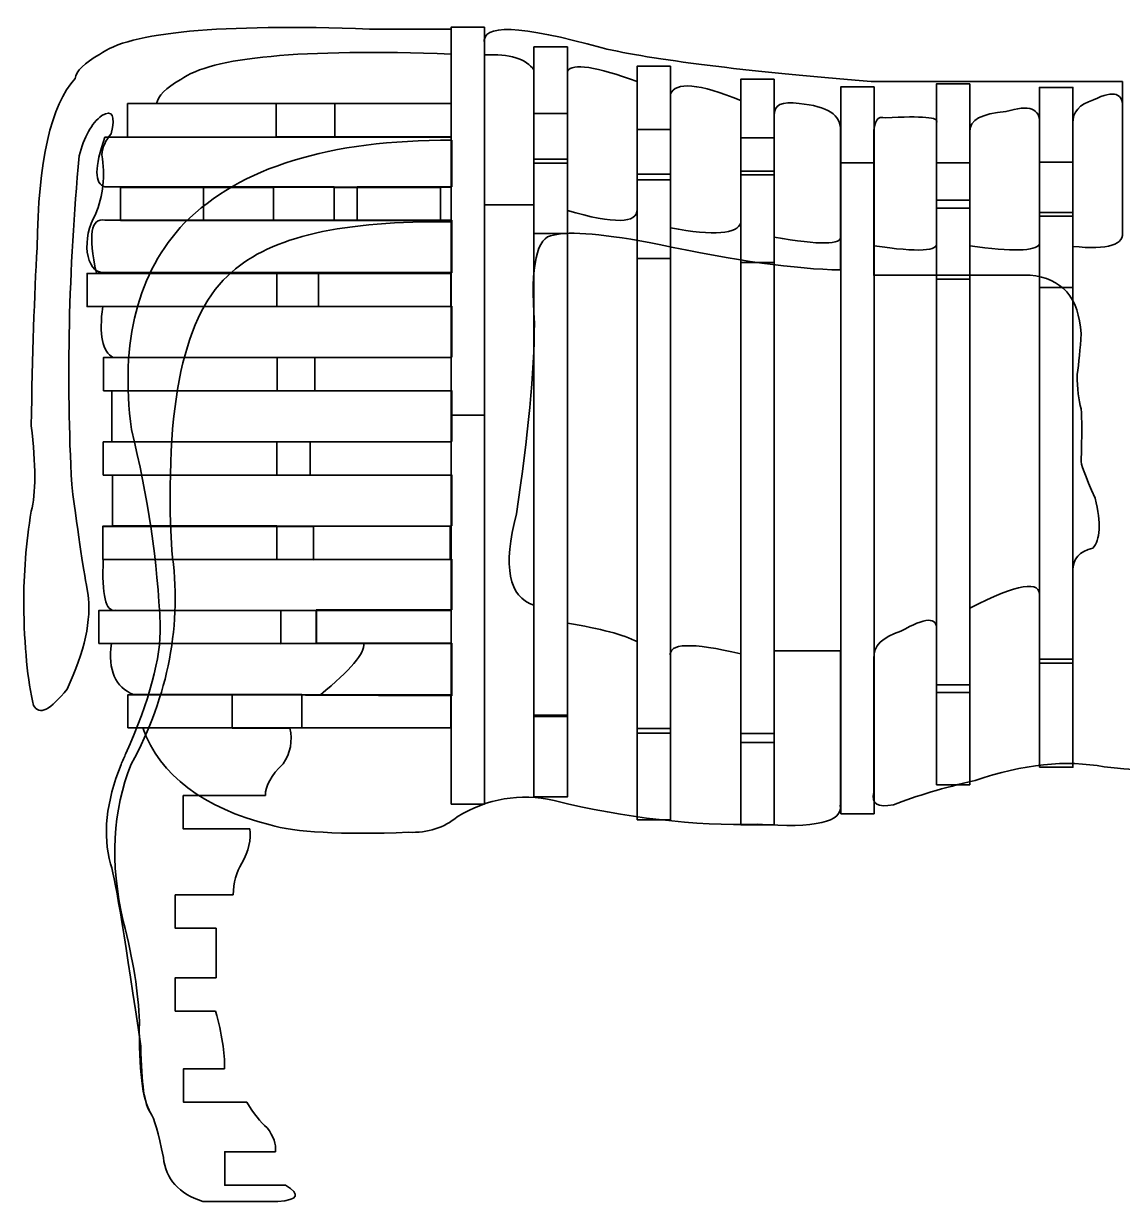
# Model space of a CAD drawing. Header units: inches. Extents: x -30.6 to 6.4, y -21.9 to 8.7.
# Drawn here: x -11.241 to -7.847, y 4.801 to 8.44 of the extents above; entities that cross this region are included whole.
import ezdxf

# ---------------------------------------------------------------- set-up
doc = ezdxf.new("R2010")
doc.units = ezdxf.units.IN
doc.header["$MEASUREMENT"] = 0
doc.layers.add('Layer 1', color=1, linetype='Continuous')

msp = doc.modelspace()

# ---------------------------------------------------------------- linework, layer by layer
at = {"layer": 'Layer 1', "color": 1, "lineweight": 35}
for points in [[(-9.9209, 6.0288), (-9.8177, 6.0288), (-9.8177, 8.4289), (-9.9209, 8.4289), (-9.9209, 6.0288)], [(-9.6648, 6.0511), (-9.5616, 6.0511), (-9.5616, 8.3683), (-9.6648, 8.3683), (-9.6648, 6.0511)], [(-9.3464, 5.9803), (-9.2432, 5.9803), (-9.2432, 8.3084), (-9.3464, 8.3084), (-9.3464, 5.9803)], [(-9.0262, 5.9644), (-8.9231, 5.9644), (-8.9231, 8.2684), (-9.0262, 8.2684), (-9.0262, 5.9644)], [(-8.7173, 5.9991), (-8.6141, 5.9991), (-8.6141, 8.2447), (-8.7173, 8.2447), (-8.7173, 5.9991)], [(-8.422, 6.0885), (-8.3189, 6.0885), (-8.3189, 8.2541), (-8.422, 8.2541), (-8.422, 6.0885)], [(-8.1037, 6.1424), (-8.0005, 6.1424), (-8.0005, 8.2433), (-8.1037, 8.2433), (-8.1037, 6.1424)], [(-10.9948, 7.0451), (-9.9207, 7.0451), (-9.9207, 7.1476), (-10.9948, 7.1476), (-10.9948, 7.0451)]]:
    msp.add_lwpolyline(points, close=True, dxfattribs=at)
at = {"layer": 'Layer 1', "lineweight": 35}
for points in [[(-9.6648, 8.1629), (-9.5616, 8.1629), (-9.5616, 8.3683), (-9.6648, 8.3683), (-9.6648, 8.1629)], [(-9.3464, 8.1127), (-9.2432, 8.1127), (-9.2432, 8.3084), (-9.3464, 8.3084), (-9.3464, 8.1127)], [(-9.0262, 8.0876), (-8.9231, 8.0876), (-8.9231, 8.2684), (-9.0262, 8.2684), (-9.0262, 8.0876)], [(-8.7173, 8.0102), (-8.6141, 8.0102), (-8.6141, 8.2447), (-8.7173, 8.2447), (-8.7173, 8.0102)], [(-8.422, 8.01), (-8.3189, 8.01), (-8.3189, 8.2541), (-8.422, 8.2541), (-8.422, 8.01)], [(-8.1037, 8.0117), (-8.0005, 8.0117), (-8.0005, 8.2433), (-8.1037, 8.2433), (-8.1037, 8.0117)], [(-9.6648, 7.7922), (-9.5616, 7.7922), (-9.5616, 8.0211), (-9.6648, 8.0211), (-9.6648, 7.7922)], [(-9.3464, 7.7145), (-9.2432, 7.7145), (-9.2432, 7.9756), (-9.3464, 7.9756), (-9.3464, 7.7145)], [(-9.0262, 7.7025), (-8.9231, 7.7025), (-8.9231, 7.9847), (-9.0262, 7.9847), (-9.0262, 7.7025)], [(-8.422, 7.6503), (-8.3189, 7.6503), (-8.3189, 7.8944), (-8.422, 7.8944), (-8.422, 7.6503)], [(-8.1037, 7.6253), (-8.0005, 7.6253), (-8.0005, 7.857), (-8.1037, 7.857), (-8.1037, 7.6253)], [(-9.9209, 6.0288), (-9.8177, 6.0288), (-9.8177, 7.2308), (-9.9209, 7.2308), (-9.9209, 6.0288)], [(-8.1037, 6.1425), (-8.0005, 6.1425), (-8.0005, 6.4761), (-8.1037, 6.4761), (-8.1037, 6.1425)], [(-8.422, 6.0885), (-8.3189, 6.0885), (-8.3189, 6.3975), (-8.422, 6.3975), (-8.422, 6.0885)], [(-9.6648, 6.0511), (-9.5616, 6.0511), (-9.5616, 6.3038), (-9.6648, 6.3038), (-9.6648, 6.0511)], [(-9.3464, 5.9803), (-9.2432, 5.9803), (-9.2432, 6.2619), (-9.3464, 6.2619), (-9.3464, 5.9803)], [(-9.0262, 5.9644), (-8.9231, 5.9644), (-8.9231, 6.2466), (-9.0262, 6.2466), (-9.0262, 5.9644)]]:
    msp.add_lwpolyline(points, close=True, dxfattribs=at)
at = {"layer": 'Layer 1', "color": 6, "lineweight": 35}
msp.add_lwpolyline([(-10.9412, 7.8319), (-10.4689, 7.8319), (-10.4689, 7.9343), (-10.9412, 7.9343), (-10.9412, 7.8319)], close=True, dxfattribs=at)
at = {"layer": 'Layer 1', "color": 30, "lineweight": 35}
for points in [[(-10.6857, 7.8326), (-10.2103, 7.8326), (-10.2103, 7.935), (-10.6857, 7.935), (-10.6857, 7.8326)], [(-10.9943, 7.3058), (-10.3417, 7.3058), (-10.3417, 7.4082), (-10.9943, 7.4082), (-10.9943, 7.3058)], [(-10.9948, 7.0451), (-10.3559, 7.0451), (-10.3559, 7.1476), (-10.9948, 7.1476), (-10.9948, 7.0451)], [(-10.9967, 6.7843), (-10.3456, 6.7843), (-10.3456, 6.8867), (-10.9967, 6.8867), (-10.9967, 6.7843)], [(-11.0084, 6.5246), (-10.3364, 6.5246), (-10.3364, 6.6271), (-11.0084, 6.6271), (-11.0084, 6.5246)], [(-10.9188, 6.2643), (-10.5967, 6.2643), (-10.5967, 6.3667), (-10.9188, 6.3667), (-10.9188, 6.2643)]]:
    msp.add_lwpolyline(points, close=True, dxfattribs=at)
at = {"layer": 'Layer 1', "color": 2, "lineweight": 35}
for points in [[(-10.282, 7.8319), (-9.9532, 7.8319), (-9.9532, 7.9343), (-10.282, 7.9343), (-10.282, 7.8319)], [(-10.4586, 7.5661), (-9.9216, 7.5661), (-9.9216, 7.6686), (-10.4586, 7.6686), (-10.4586, 7.5661)], [(-10.458, 7.3058), (-9.9202, 7.3058), (-9.9202, 7.4082), (-10.458, 7.4082), (-10.458, 7.3058)], [(-10.4587, 7.0451), (-9.9207, 7.0451), (-9.9207, 7.1476), (-10.4587, 7.1476), (-10.4587, 7.0451)], [(-10.3817, 6.2643), (-9.9219, 6.2643), (-9.9219, 6.3667), (-10.3817, 6.3667), (-10.3817, 6.2643)]]:
    msp.add_lwpolyline(points, close=True, dxfattribs=at)
at = {"layer": 'Layer 1', "color": 4, "lineweight": 35}
for points in [[(-10.9943, 7.3058), (-9.9202, 7.3058), (-9.9202, 7.4082), (-10.9943, 7.4082), (-10.9943, 7.3058)], [(-11.0084, 6.5246), (-9.9209, 6.5246), (-9.9209, 6.6271), (-11.0084, 6.6271), (-11.0084, 6.5246)], [(-10.9188, 6.2643), (-9.9219, 6.2643), (-9.9219, 6.3667), (-10.9188, 6.3667), (-10.9188, 6.2643)]]:
    msp.add_lwpolyline(points, close=True, dxfattribs=at)
at = {"layer": 'Layer 1', "lineweight": 35}
for points, knots in [([(-10.1727, 8.4236), (-10.6358, 8.4403), (-10.9139, 8.4141), (-11.0068, 8.3451), (-11.0068, 8.3451), (-11.0534, 8.3185), (-11.0784, 8.2936), (-11.082, 8.2704)], [0, 0, 0, 0, 0.5, 0.5, 0.5, 0.5, 1, 1, 1, 1]), ([(-7.8476, 8.2618), (-8.1759, 8.2618), (-8.4343, 8.2618), (-8.623, 8.2618), (-8.623, 8.2618), (-9.0214, 8.2939), (-9.2985, 8.3284), (-9.4542, 8.3652), (-9.4542, 8.3652), (-9.7079, 8.4359), (-9.8291, 8.4405), (-9.8177, 8.3788)], [0, 0, 0, 0, 0.333333, 0.333333, 0.333333, 0.333333, 0.666667, 0.666667, 0.666667, 0.666667, 1, 1, 1, 1]), ([(-9.9209, 8.3463), (-10.384, 8.3629), (-10.6621, 8.3368), (-10.755, 8.2678), (-10.755, 8.2678), (-10.8016, 8.2412), (-10.8267, 8.2163), (-10.8302, 8.1931)], [0, 0, 0, 0, 0.5, 0.5, 0.5, 0.5, 1, 1, 1, 1]), ([(-9.8177, 8.3435), (-9.8177, 8.3435), (-9.8177, 7.2308), (-9.8177, 7.2308), (-9.8177, 7.2308), (-9.8177, 7.2308), (-9.9209, 7.2308), (-9.9209, 7.2308), (-9.9209, 7.2308), (-9.9209, 7.2308), (-9.9209, 8.3463), (-9.9209, 8.3463)], [0, 0, 0, 0, 0.333333, 0.333333, 0.333333, 0.333333, 0.666667, 0.666667, 0.666667, 0.666667, 1, 1, 1, 1]), ([(-10.9924, 7.6708), (-11.0525, 7.6696), (-11.0614, 7.7803), (-11.0191, 7.8506), (-11.0191, 7.8506), (-10.9947, 7.9085), (-10.9882, 7.9699), (-10.9995, 8.035), (-10.9995, 8.035), (-10.9971, 8.0588), (-10.9876, 8.0803), (-10.9709, 8.0994), (-10.9709, 8.0994), (-10.9566, 8.1566), (-10.9662, 8.1757), (-10.9995, 8.1566), (-10.9995, 8.1566), (-11.0311, 8.1316), (-11.0543, 8.0898), (-11.0692, 8.0314), (-11.0692, 8.0314), (-11.1019, 7.6771), (-11.1097, 7.3385), (-11.0924, 7.0158), (-11.0924, 7.0158), (-11.071, 6.8517), (-11.0543, 6.7399), (-11.0425, 6.6804), (-11.0425, 6.6804), (-11.0306, 6.5983), (-11.052, 6.4996), (-11.1067, 6.3843), (-11.1067, 6.3843), (-11.1578, 6.3188), (-11.1924, 6.3018), (-11.2102, 6.3331), (-11.2102, 6.3331), (-11.2287, 6.4101), (-11.2388, 6.5145), (-11.2406, 6.6463), (-11.2406, 6.6463), (-11.241, 6.7387), (-11.2333, 6.8345), (-11.2173, 6.9337), (-11.2173, 6.9337), (-11.203, 6.9884), (-11.203, 7.0765), (-11.2173, 7.1978), (-11.2173, 7.1978), (-11.2137, 7.419), (-11.2077, 7.6021), (-11.1994, 7.7472), (-11.1994, 7.7472), (-11.1958, 8.0153), (-11.1566, 8.1896), (-11.082, 8.2704)], [0, 0, 0, 0, 0.071429, 0.071429, 0.071429, 0.071429, 0.142857, 0.142857, 0.142857, 0.142857, 0.214286, 0.214286, 0.214286, 0.214286, 0.285714, 0.285714, 0.285714, 0.285714, 0.357143, 0.357143, 0.357143, 0.357143, 0.428571, 0.428571, 0.428571, 0.428571, 0.5, 0.5, 0.5, 0.5, 0.571429, 0.571429, 0.571429, 0.571429, 0.642857, 0.642857, 0.642857, 0.642857, 0.714286, 0.714286, 0.714286, 0.714286, 0.785714, 0.785714, 0.785714, 0.785714, 0.857143, 0.857143, 0.857143, 0.857143, 0.928571, 0.928571, 0.928571, 0.928571, 1, 1, 1, 1]), ([(-9.5616, 8.2935), (-9.5616, 8.2935), (-9.5616, 8.0089), (-9.5616, 8.0089), (-9.5616, 8.0089), (-9.5616, 8.0089), (-9.6648, 8.0089), (-9.6648, 8.0089), (-9.6648, 8.0089), (-9.6648, 8.0089), (-9.6648, 8.297), (-9.6648, 8.297)], [0, 0, 0, 0, 0.333333, 0.333333, 0.333333, 0.333333, 0.666667, 0.666667, 0.666667, 0.666667, 1, 1, 1, 1]), ([(-8.0005, 7.7519), (-7.8907, 7.7404), (-7.8397, 7.7567), (-7.8476, 7.8006), (-7.8476, 7.8006), (-7.8476, 7.9868), (-7.8476, 8.1405), (-7.8476, 8.2618)], [0, 0, 0, 0, 0.5, 0.5, 0.5, 0.5, 1, 1, 1, 1]), ([(-9.2432, 8.222), (-9.2432, 8.222), (-9.2431, 7.9571), (-9.2431, 7.9571), (-9.2431, 7.9571), (-9.2431, 7.9571), (-9.3463, 7.9571), (-9.3463, 7.9571), (-9.3463, 7.9571), (-9.3463, 7.9571), (-9.3463, 8.2613), (-9.3463, 8.2613)], [0, 0, 0, 0, 0.333333, 0.333333, 0.333333, 0.333333, 0.666667, 0.666667, 0.666667, 0.666667, 1, 1, 1, 1]), ([(-8, 8.1332), (-8.0018, 8.1667), (-7.9806, 8.1906), (-7.9362, 8.2048), (-7.9362, 8.2048), (-7.8729, 8.2364), (-7.8432, 8.2263), (-7.847, 8.1745)], [0, 0, 0, 0, 0.5, 0.5, 0.5, 0.5, 1, 1, 1, 1]), ([(-10.8302, 8.1931), (-10.8302, 8.1931), (-10.2796, 8.1931), (-10.2796, 8.1931), (-10.2796, 8.1931), (-10.2796, 8.1931), (-10.2796, 8.0899), (-10.2796, 8.0899), (-10.2796, 8.0899), (-10.2796, 8.0899), (-10.9896, 8.0899), (-10.9896, 8.0899)], [0, 0, 0, 0, 0.333333, 0.333333, 0.333333, 0.333333, 0.666667, 0.666667, 0.666667, 0.666667, 1, 1, 1, 1]), ([(-9.9209, 8.1938), (-9.9209, 8.1938), (-10.4609, 8.1938), (-10.4609, 8.1938), (-10.4609, 8.1938), (-10.4609, 8.1938), (-10.4609, 8.0906), (-10.4609, 8.0906), (-10.4609, 8.0906), (-10.4609, 8.0906), (-9.9209, 8.0906), (-9.9209, 8.0906)], [0, 0, 0, 0, 0.333333, 0.333333, 0.333333, 0.333333, 0.666667, 0.666667, 0.666667, 0.666667, 1, 1, 1, 1]), ([(-8.9229, 8.1559), (-8.9229, 8.1559), (-8.9229, 7.9731), (-8.9229, 7.9731), (-8.9229, 7.9731), (-8.9229, 7.9731), (-9.026, 7.9731), (-9.026, 7.9731), (-9.026, 7.9731), (-9.026, 7.9731), (-9.026, 8.2024), (-9.026, 8.2024)], [0, 0, 0, 0, 0.333333, 0.333333, 0.333333, 0.333333, 0.666667, 0.666667, 0.666667, 0.666667, 1, 1, 1, 1]), ([(-8.7184, 8.111), (-8.7161, 8.1578), (-8.7577, 8.1852), (-8.8459, 8.1934), (-8.8459, 8.1934), (-8.899, 8.2012), (-8.9247, 8.1887), (-8.9229, 8.1559)], [0, 0, 0, 0, 0.5, 0.5, 0.5, 0.5, 1, 1, 1, 1]), ([(-8.1031, 8.1296), (-8.1, 8.1779), (-8.1347, 8.1908), (-8.2073, 8.1684), (-8.2073, 8.1684), (-8.2824, 8.1624), (-8.3194, 8.1422), (-8.3185, 8.1076)], [0, 0, 0, 0, 0.5, 0.5, 0.5, 0.5, 1, 1, 1, 1]), ([(-9.5616, 7.8626), (-9.5616, 7.8626), (-9.5616, 8.1629), (-9.5616, 8.1629), (-9.5616, 8.1629), (-9.5616, 8.1629), (-9.6648, 8.1629), (-9.6648, 8.1629), (-9.6648, 8.1629), (-9.6648, 8.1629), (-9.6648, 7.8805), (-9.6648, 7.8805)], [0, 0, 0, 0, 0.333333, 0.333333, 0.333333, 0.333333, 0.666667, 0.666667, 0.666667, 0.666667, 1, 1, 1, 1]), ([(-8.5795, 8.1487), (-8.6033, 8.157), (-8.6153, 8.1392), (-8.6153, 8.0951), (-8.6153, 8.0951), (-8.6153, 7.9511), (-8.6153, 7.807), (-8.6153, 7.6629), (-8.6153, 7.6629), (-8.4542, 7.6629), (-8.2932, 7.6629), (-8.1322, 7.6629), (-8.1322, 7.6629), (-8.0344, 7.654), (-7.9819, 7.5938), (-7.9747, 7.4825), (-7.9747, 7.4825), (-7.9777, 7.4343), (-7.9819, 7.392), (-7.9872, 7.3557), (-7.9872, 7.3557), (-7.9866, 7.3122), (-7.9825, 7.2771), (-7.9747, 7.2503), (-7.9747, 7.2503), (-7.9723, 7.22), (-7.9723, 7.167), (-7.9747, 7.0914), (-7.9747, 7.0914), (-7.9771, 7.083), (-7.9628, 7.0437), (-7.9318, 6.9735), (-7.9318, 6.9735), (-7.9127, 6.8961), (-7.9151, 6.8449), (-7.9389, 6.8199), (-7.9389, 6.8199), (-7.9806, 6.809), (-8.001, 6.7864), (-8, 6.7519)], [0, 0, 0, 0, 0.1, 0.1, 0.1, 0.1, 0.2, 0.2, 0.2, 0.2, 0.3, 0.3, 0.3, 0.3, 0.4, 0.4, 0.4, 0.4, 0.5, 0.5, 0.5, 0.5, 0.6, 0.6, 0.6, 0.6, 0.7, 0.7, 0.7, 0.7, 0.8, 0.8, 0.8, 0.8, 0.9, 0.9, 0.9, 0.9, 1, 1, 1, 1]), ([(-8.4216, 8.135), (-8.4216, 8.135), (-8.4216, 7.87), (-8.4216, 7.87), (-8.4216, 7.87), (-8.4216, 7.87), (-8.3185, 7.87), (-8.3185, 7.87), (-8.3185, 7.87), (-8.3185, 7.87), (-8.3185, 8.1102), (-8.3185, 8.1102)], [0, 0, 0, 0, 0.333333, 0.333333, 0.333333, 0.333333, 0.666667, 0.666667, 0.666667, 0.666667, 1, 1, 1, 1]), ([(-8.1031, 8.1296), (-8.1031, 8.1296), (-8.1031, 7.845), (-8.1031, 7.845), (-8.1031, 7.845), (-8.1031, 7.845), (-8, 7.845), (-8, 7.845), (-8, 7.845), (-8, 7.845), (-8, 8.1332), (-8, 8.1332)], [0, 0, 0, 0, 0.333333, 0.333333, 0.333333, 0.333333, 0.666667, 0.666667, 0.666667, 0.666667, 1, 1, 1, 1]), ([(-10.9079, 7.186), (-10.9436, 7.4583), (-10.8889, 7.6712), (-10.7438, 7.8246), (-10.7438, 7.8246), (-10.572, 7.9964), (-10.2967, 8.0815), (-9.9182, 8.08)], [0, 0, 0, 0, 0.5, 0.5, 0.5, 0.5, 1, 1, 1, 1]), ([(-9.9182, 8.08), (-9.9182, 8.0556), (-9.9182, 8.0294), (-9.9182, 8.0013), (-9.9182, 8.0013), (-9.9182, 7.9766), (-9.9181, 7.9634), (-9.9181, 7.9357)], [0, 0, 0, 0, 0.5, 0.5, 0.5, 0.5, 1, 1, 1, 1]), ([(-9.2432, 7.809), (-9.2432, 7.809), (-9.2432, 8.1127), (-9.2432, 8.1127), (-9.2432, 8.1127), (-9.2432, 8.1127), (-9.3464, 8.1127), (-9.3464, 8.1127), (-9.3464, 8.1127), (-9.3464, 8.1127), (-9.3464, 7.8662), (-9.3464, 7.8662)], [0, 0, 0, 0, 0.333333, 0.333333, 0.333333, 0.333333, 0.666667, 0.666667, 0.666667, 0.666667, 1, 1, 1, 1]), ([(-8.9231, 7.7805), (-8.9231, 7.7805), (-8.9231, 8.0876), (-8.9231, 8.0876), (-8.9231, 8.0876), (-8.9231, 8.0876), (-9.0262, 8.0876), (-9.0262, 8.0876), (-9.0262, 8.0876), (-9.0262, 8.0876), (-9.0262, 7.8251), (-9.0262, 7.8251)], [0, 0, 0, 0, 0.333333, 0.333333, 0.333333, 0.333333, 0.666667, 0.666667, 0.666667, 0.666667, 1, 1, 1, 1]), ([(-8.6141, 7.7537), (-8.6141, 7.7537), (-8.6141, 8.0102), (-8.6141, 8.0102), (-8.6141, 8.0102), (-8.6141, 8.0102), (-8.7173, 8.0102), (-8.7173, 8.0102), (-8.7173, 8.0102), (-8.7173, 8.0102), (-8.7173, 7.784), (-8.7173, 7.784)], [0, 0, 0, 0, 0.333333, 0.333333, 0.333333, 0.333333, 0.666667, 0.666667, 0.666667, 0.666667, 1, 1, 1, 1]), ([(-8.3189, 7.7537), (-8.3189, 7.7537), (-8.3189, 8.01), (-8.3189, 8.01), (-8.3189, 8.01), (-8.3189, 8.01), (-8.422, 8.01), (-8.422, 8.01), (-8.422, 8.01), (-8.422, 8.01), (-8.422, 7.7644), (-8.422, 7.7644)], [0, 0, 0, 0, 0.333333, 0.333333, 0.333333, 0.333333, 0.666667, 0.666667, 0.666667, 0.666667, 1, 1, 1, 1]), ([(-8.0005, 7.7519), (-8.0005, 7.7519), (-8.0005, 8.0117), (-8.0005, 8.0117), (-8.0005, 8.0117), (-8.0005, 8.0117), (-8.1037, 8.0117), (-8.1037, 8.0117), (-8.1037, 8.0117), (-8.1037, 8.0117), (-8.1037, 7.759), (-8.1037, 7.759)], [0, 0, 0, 0, 0.333333, 0.333333, 0.333333, 0.333333, 0.666667, 0.666667, 0.666667, 0.666667, 1, 1, 1, 1]), ([(-10.9896, 7.9357), (-10.9896, 7.9357), (-10.282, 7.9357), (-10.282, 7.9357), (-10.282, 7.9357), (-10.282, 7.9357), (-10.282, 7.8326), (-10.282, 7.8326), (-10.282, 7.8326), (-10.282, 7.8326), (-10.9896, 7.8326), (-10.9896, 7.8326)], [0, 0, 0, 0, 0.333333, 0.333333, 0.333333, 0.333333, 0.666667, 0.666667, 0.666667, 0.666667, 1, 1, 1, 1]), ([(-9.9209, 7.9364), (-9.9209, 7.9364), (-10.4689, 7.935), (-10.4689, 7.935), (-10.4689, 7.935), (-10.4689, 7.935), (-10.4689, 7.8319), (-10.4689, 7.8319), (-10.4689, 7.8319), (-10.4689, 7.8319), (-9.9209, 7.8333), (-9.9209, 7.8333)], [0, 0, 0, 0, 0.333333, 0.333333, 0.333333, 0.333333, 0.666667, 0.666667, 0.666667, 0.666667, 1, 1, 1, 1]), ([(-9.9181, 7.9357), (-9.9181, 7.9357), (-10.2103, 7.9357), (-10.2103, 7.9357), (-10.2103, 7.9357), (-10.2103, 7.9357), (-10.2103, 7.8326), (-10.2103, 7.8326), (-10.2103, 7.8326), (-10.2103, 7.8326), (-9.9181, 7.8326), (-9.9181, 7.8326)], [0, 0, 0, 0, 0.333333, 0.333333, 0.333333, 0.333333, 0.666667, 0.666667, 0.666667, 0.666667, 1, 1, 1, 1]), ([(-10.8486, 5.0747), (-10.8738, 5.1139), (-10.8854, 5.2079), (-10.8833, 5.3565), (-10.8833, 5.3565), (-10.8857, 5.4434), (-10.9024, 5.5468), (-10.9333, 5.667), (-10.9333, 5.667), (-10.9749, 5.8477), (-10.9666, 6.0095), (-10.9083, 6.1522), (-10.9083, 6.1522), (-10.793, 6.3651), (-10.7513, 6.5851), (-10.7834, 6.8123), (-10.7834, 6.8123), (-10.8072, 7.263), (-10.7454, 7.5496), (-10.5979, 7.6721), (-10.5979, 7.6721), (-10.4795, 7.7814), (-10.2529, 7.8331), (-9.9182, 7.8272)], [0, 0, 0, 0, 0.166667, 0.166667, 0.166667, 0.166667, 0.333333, 0.333333, 0.333333, 0.333333, 0.5, 0.5, 0.5, 0.5, 0.666667, 0.666667, 0.666667, 0.666667, 0.833333, 0.833333, 0.833333, 0.833333, 1, 1, 1, 1]), ([(-9.6648, 6.6432), (-9.7429, 6.6682), (-9.7611, 6.7622), (-9.7191, 6.9254), (-9.7191, 6.9254), (-9.6824, 7.1677), (-9.6638, 7.3642), (-9.6634, 7.515), (-9.6634, 7.515), (-9.6761, 7.6934), (-9.6565, 7.7838), (-9.6046, 7.7862), (-9.6046, 7.7862), (-9.554, 7.8004), (-9.4451, 7.7909), (-9.2781, 7.7576), (-9.2781, 7.7576), (-9.0415, 7.7077), (-8.856, 7.6815), (-8.7187, 7.6791)], [0, 0, 0, 0, 0.2, 0.2, 0.2, 0.2, 0.4, 0.4, 0.4, 0.4, 0.6, 0.6, 0.6, 0.6, 0.8, 0.8, 0.8, 0.8, 1, 1, 1, 1]), ([(-11.0015, 7.6708), (-10.883, 7.6708), (-11.045, 7.6708), (-10.9265, 7.6708), (-10.9265, 7.6708), (-10.6753, 7.6708), (-10.424, 7.6708), (-10.1727, 7.6708)], [0, 0, 0, 0, 0.5, 0.5, 0.5, 0.5, 1, 1, 1, 1]), ([(-11.0163, 7.6693), (-11.0163, 7.6693), (-10.4586, 7.6693), (-10.4586, 7.6693), (-10.4586, 7.6693), (-10.4586, 7.6693), (-10.4586, 7.5661), (-10.4586, 7.5661), (-10.4586, 7.5661), (-10.4586, 7.5661), (-10.9966, 7.5661), (-10.9966, 7.5661)], [0, 0, 0, 0, 0.333333, 0.333333, 0.333333, 0.333333, 0.666667, 0.666667, 0.666667, 0.666667, 1, 1, 1, 1]), ([(-9.9182, 7.6701), (-9.9182, 7.6701), (-10.3306, 7.6693), (-10.3306, 7.6693), (-10.3306, 7.6693), (-10.3306, 7.6693), (-10.3306, 7.5661), (-10.3306, 7.5661), (-10.3306, 7.5661), (-10.3306, 7.5661), (-9.9182, 7.5669), (-9.9182, 7.5669)], [0, 0, 0, 0, 0.333333, 0.333333, 0.333333, 0.333333, 0.666667, 0.666667, 0.666667, 0.666667, 1, 1, 1, 1]), ([(-9.9182, 7.6701), (-9.9182, 7.6701), (-10.3306, 7.6693), (-10.3306, 7.6693), (-10.3306, 7.6693), (-10.3306, 7.6693), (-10.3306, 7.5661), (-10.3306, 7.5661), (-10.3306, 7.5661), (-10.3306, 7.5661), (-9.9182, 7.5669), (-9.9182, 7.5669)], [0, 0, 0, 0, 0.333333, 0.333333, 0.333333, 0.333333, 0.666667, 0.666667, 0.666667, 0.666667, 1, 1, 1, 1]), ([(-10.9644, 7.4089), (-10.9644, 7.4089), (-10.458, 7.4089), (-10.458, 7.4089), (-10.458, 7.4089), (-10.458, 7.4089), (-10.458, 7.3058), (-10.458, 7.3058), (-10.458, 7.3058), (-10.458, 7.3058), (-10.968, 7.3058), (-10.968, 7.3058)], [0, 0, 0, 0, 0.333333, 0.333333, 0.333333, 0.333333, 0.666667, 0.666667, 0.666667, 0.666667, 1, 1, 1, 1]), ([(-9.9182, 7.4097), (-9.9182, 7.4097), (-10.3417, 7.4089), (-10.3417, 7.4089), (-10.3417, 7.4089), (-10.3417, 7.4089), (-10.3417, 7.3058), (-10.3417, 7.3058), (-10.3417, 7.3058), (-10.3417, 7.3058), (-9.9182, 7.3066), (-9.9182, 7.3066)], [0, 0, 0, 0, 0.333333, 0.333333, 0.333333, 0.333333, 0.666667, 0.666667, 0.666667, 0.666667, 1, 1, 1, 1]), ([(-9.9182, 7.4097), (-9.9182, 7.4097), (-10.3417, 7.4089), (-10.3417, 7.4089), (-10.3417, 7.4089), (-10.3417, 7.4089), (-10.3417, 7.3058), (-10.3417, 7.3058), (-10.3417, 7.3058), (-10.3417, 7.3058), (-9.9182, 7.3066), (-9.9182, 7.3066)], [0, 0, 0, 0, 0.333333, 0.333333, 0.333333, 0.333333, 0.666667, 0.666667, 0.666667, 0.666667, 1, 1, 1, 1]), ([(-10.8486, 5.0747), (-10.8672, 5.0968), (-10.8773, 5.1654), (-10.8791, 5.2805), (-10.8791, 5.2805), (-10.9246, 5.597), (-10.9556, 5.785), (-10.9722, 5.8444), (-10.9722, 5.8444), (-10.9971, 5.9324), (-10.9864, 6.0347), (-10.9401, 6.1512), (-10.9401, 6.1512), (-10.9349, 6.1625), (-10.9298, 6.1737), (-10.925, 6.1847), (-10.925, 6.1847), (-10.8519, 6.3497), (-10.8165, 6.4813), (-10.8188, 6.5794), (-10.8188, 6.5794), (-10.8271, 6.7768), (-10.8568, 6.979), (-10.9079, 7.186)], [0, 0, 0, 0, 0.166667, 0.166667, 0.166667, 0.166667, 0.333333, 0.333333, 0.333333, 0.333333, 0.5, 0.5, 0.5, 0.5, 0.666667, 0.666667, 0.666667, 0.666667, 0.833333, 0.833333, 0.833333, 0.833333, 1, 1, 1, 1]), ([(-10.968, 7.1483), (-10.968, 7.1483), (-10.4587, 7.1483), (-10.4587, 7.1483), (-10.4587, 7.1483), (-10.4587, 7.1483), (-10.4587, 7.0451), (-10.4587, 7.0451), (-10.4587, 7.0451), (-10.4587, 7.0451), (-10.9662, 7.0451), (-10.9662, 7.0451)], [0, 0, 0, 0, 0.333333, 0.333333, 0.333333, 0.333333, 0.666667, 0.666667, 0.666667, 0.666667, 1, 1, 1, 1]), ([(-9.9182, 7.1494), (-9.9182, 7.1494), (-10.3559, 7.1483), (-10.3559, 7.1483), (-10.3559, 7.1483), (-10.3559, 7.1483), (-10.3559, 7.0451), (-10.3559, 7.0451), (-10.3559, 7.0451), (-10.3559, 7.0451), (-9.9182, 7.0462), (-9.9182, 7.0462)], [0, 0, 0, 0, 0.333333, 0.333333, 0.333333, 0.333333, 0.666667, 0.666667, 0.666667, 0.666667, 1, 1, 1, 1]), ([(-9.9182, 7.1494), (-9.9182, 7.1494), (-10.3559, 7.1483), (-10.3559, 7.1483), (-10.3559, 7.1483), (-10.3559, 7.1483), (-10.3559, 7.0451), (-10.3559, 7.0451), (-10.3559, 7.0451), (-10.3559, 7.0451), (-9.9182, 7.0462), (-9.9182, 7.0462)], [0, 0, 0, 0, 0.333333, 0.333333, 0.333333, 0.333333, 0.666667, 0.666667, 0.666667, 0.666667, 1, 1, 1, 1]), ([(-10.9662, 6.888), (-10.9662, 6.888), (-10.4587, 6.888), (-10.4587, 6.888), (-10.4587, 6.888), (-10.4587, 6.888), (-10.4587, 6.7849), (-10.4587, 6.7849), (-10.4587, 6.7849), (-10.4587, 6.7849), (-10.9948, 6.7849), (-10.9948, 6.7849)], [0, 0, 0, 0, 0.333333, 0.333333, 0.333333, 0.333333, 0.666667, 0.666667, 0.666667, 0.666667, 1, 1, 1, 1]), ([(-9.9181, 6.889), (-9.9181, 6.889), (-10.3456, 6.8867), (-10.3456, 6.8867), (-10.3456, 6.8867), (-10.3456, 6.8867), (-10.3456, 6.7836), (-10.3456, 6.7836), (-10.3456, 6.7836), (-10.3456, 6.7836), (-9.9181, 6.7858), (-9.9181, 6.7858)], [0, 0, 0, 0, 0.333333, 0.333333, 0.333333, 0.333333, 0.666667, 0.666667, 0.666667, 0.666667, 1, 1, 1, 1]), ([(-9.9181, 6.889), (-9.9181, 6.889), (-10.3456, 6.8874), (-10.3456, 6.8874), (-10.3456, 6.8874), (-10.3456, 6.8874), (-10.3456, 6.7843), (-10.3456, 6.7843), (-10.3456, 6.7843), (-10.3456, 6.7843), (-9.9181, 6.7858), (-9.9181, 6.7858)], [0, 0, 0, 0, 0.333333, 0.333333, 0.333333, 0.333333, 0.666667, 0.666667, 0.666667, 0.666667, 1, 1, 1, 1]), ([(-8.1031, 6.6681), (-8.1031, 6.6681), (-8.1031, 6.4638), (-8.1031, 6.4638), (-8.1031, 6.4638), (-8.1031, 6.4638), (-8, 6.4638), (-8, 6.4638), (-8, 6.4638), (-8, 6.4638), (-8, 6.752), (-8, 6.752)], [0, 0, 0, 0, 0.333333, 0.333333, 0.333333, 0.333333, 0.666667, 0.666667, 0.666667, 0.666667, 1, 1, 1, 1]), ([(-10.9572, 6.6277), (-10.9572, 6.6277), (-10.4464, 6.6271), (-10.4464, 6.6271), (-10.4464, 6.6271), (-10.4464, 6.6271), (-10.4464, 6.5239), (-10.4464, 6.5239), (-10.4464, 6.5239), (-10.4464, 6.5239), (-10.9698, 6.5246), (-10.9698, 6.5246)], [0, 0, 0, 0, 0.333333, 0.333333, 0.333333, 0.333333, 0.666667, 0.666667, 0.666667, 0.666667, 1, 1, 1, 1]), ([(-9.9182, 6.6287), (-9.9182, 6.6287), (-10.3372, 6.6287), (-10.3372, 6.6287), (-10.3372, 6.6287), (-10.3372, 6.6287), (-10.3372, 6.5255), (-10.3372, 6.5255), (-10.3372, 6.5255), (-10.3372, 6.5255), (-9.9182, 6.5255), (-9.9182, 6.5255)], [0, 0, 0, 0, 0.333333, 0.333333, 0.333333, 0.333333, 0.666667, 0.666667, 0.666667, 0.666667, 1, 1, 1, 1]), ([(-9.9182, 6.6287), (-9.9182, 6.6287), (-10.3372, 6.6287), (-10.3372, 6.6287), (-10.3372, 6.6287), (-10.3372, 6.6287), (-10.3372, 6.5255), (-10.3372, 6.5255), (-10.3372, 6.5255), (-10.3372, 6.5255), (-10.1909, 6.5255), (-10.1909, 6.5255)], [0, 0, 0, 0, 0.333333, 0.333333, 0.333333, 0.333333, 0.666667, 0.666667, 0.666667, 0.666667, 1, 1, 1, 1]), ([(-9.5616, 6.5878), (-9.5616, 6.5878), (-9.5616, 6.2998), (-9.5616, 6.2998), (-9.5616, 6.2998), (-9.5616, 6.2998), (-9.6648, 6.2998), (-9.6648, 6.2998), (-9.6648, 6.2998), (-9.6648, 6.2998), (-9.6648, 6.6432), (-9.6648, 6.6432)], [0, 0, 0, 0, 0.333333, 0.333333, 0.333333, 0.333333, 0.666667, 0.666667, 0.666667, 0.666667, 1, 1, 1, 1]), ([(-8.4216, 6.5681), (-8.4216, 6.5681), (-8.4216, 6.3739), (-8.4216, 6.3739), (-8.4216, 6.3739), (-8.4216, 6.3739), (-8.3185, 6.3739), (-8.3185, 6.3739), (-8.3185, 6.3739), (-8.3185, 6.3739), (-8.3185, 6.6341), (-8.3185, 6.6341)], [0, 0, 0, 0, 0.333333, 0.333333, 0.333333, 0.333333, 0.666667, 0.666667, 0.666667, 0.666667, 1, 1, 1, 1]), ([(-8.4216, 6.5681), (-8.4191, 6.6079), (-8.4556, 6.6061), (-8.5312, 6.5627), (-8.5312, 6.5627), (-8.589, 6.5454), (-8.6171, 6.5175), (-8.6153, 6.4788)], [0, 0, 0, 0, 0.5, 0.5, 0.5, 0.5, 1, 1, 1, 1]), ([(-9.2432, 6.486), (-9.2432, 6.486), (-9.2431, 6.248), (-9.2431, 6.248), (-9.2431, 6.248), (-9.2431, 6.248), (-9.3463, 6.248), (-9.3463, 6.248), (-9.3463, 6.248), (-9.3463, 6.248), (-9.3463, 6.5306), (-9.3463, 6.5306)], [0, 0, 0, 0, 0.333333, 0.333333, 0.333333, 0.333333, 0.666667, 0.666667, 0.666667, 0.666667, 1, 1, 1, 1]), ([(-8.9229, 6.5021), (-8.9229, 6.5021), (-8.9229, 6.2194), (-8.9229, 6.2194), (-8.9229, 6.2194), (-8.9229, 6.2194), (-9.026, 6.2194), (-9.026, 6.2194), (-9.026, 6.2194), (-9.026, 6.2194), (-9.026, 6.4931), (-9.026, 6.4931)], [0, 0, 0, 0, 0.333333, 0.333333, 0.333333, 0.333333, 0.666667, 0.666667, 0.666667, 0.666667, 1, 1, 1, 1]), ([(-10.9018, 6.3674), (-10.9018, 6.3674), (-10.3817, 6.3674), (-10.3817, 6.3674), (-10.3817, 6.3674), (-10.3817, 6.3674), (-10.3817, 6.2643), (-10.3817, 6.2643), (-10.3817, 6.2643), (-10.3817, 6.2643), (-10.8732, 6.2643), (-10.8732, 6.2643)], [0, 0, 0, 0, 0.333333, 0.333333, 0.333333, 0.333333, 0.666667, 0.666667, 0.666667, 0.666667, 1, 1, 1, 1]), ([(-9.9182, 6.3627), (-9.9182, 6.3627), (-10.5967, 6.3667), (-10.5967, 6.3667), (-10.5967, 6.3667), (-10.5967, 6.3667), (-10.5967, 6.2636), (-10.5967, 6.2636), (-10.5967, 6.2636), (-10.5967, 6.2636), (-10.4182, 6.2636), (-10.4182, 6.2636)], [0, 0, 0, 0, 0.333333, 0.333333, 0.333333, 0.333333, 0.666667, 0.666667, 0.666667, 0.666667, 1, 1, 1, 1]), ([(-10.3239, 6.3667), (-10.3239, 6.3667), (-10.5967, 6.3667), (-10.5967, 6.3667), (-10.5967, 6.3667), (-10.5967, 6.3667), (-10.5967, 6.2636), (-10.5967, 6.2636), (-10.5967, 6.2636), (-10.5967, 6.2636), (-10.4182, 6.2636), (-10.4182, 6.2636)], [0, 0, 0, 0, 0.333333, 0.333333, 0.333333, 0.333333, 0.666667, 0.666667, 0.666667, 0.666667, 1, 1, 1, 1]), ([(-10.8732, 6.2643), (-10.8183, 6.1169), (-10.6871, 6.0169), (-10.4795, 5.9645), (-10.4795, 5.9645), (-10.4042, 5.9415), (-10.2618, 5.9338), (-10.0522, 5.9415), (-10.0522, 5.9415), (-9.9922, 5.9395), (-9.942, 5.9555), (-9.9016, 5.9895)], [0, 0, 0, 0, 0.333333, 0.333333, 0.333333, 0.333333, 0.666667, 0.666667, 0.666667, 0.666667, 1, 1, 1, 1]), ([(-10.4942, 6.0551), (-10.4945, 6.0849), (-10.4764, 6.1175), (-10.4398, 6.1529), (-10.4398, 6.1529), (-10.4157, 6.1854), (-10.4102, 6.2249), (-10.4182, 6.2636)], [0, 0, 0, 0, 0.5, 0.5, 0.5, 0.5, 1, 1, 1, 1]), ([(-10.4942, 6.0551), (-10.4945, 6.0849), (-10.4764, 6.1175), (-10.4398, 6.1529), (-10.4398, 6.1529), (-10.4157, 6.1854), (-10.4102, 6.2249), (-10.4182, 6.2636)], [0, 0, 0, 0, 0.5, 0.5, 0.5, 0.5, 1, 1, 1, 1]), ([(-6.7947, 6.2626), (-6.8007, 6.197), (-6.8603, 6.1434), (-6.9736, 6.1017), (-6.9736, 6.1017), (-7.0562, 6.0983), (-7.1991, 6.0996), (-7.4022, 6.1055), (-7.4022, 6.1055), (-7.5751, 6.1151), (-7.7421, 6.1279), (-7.9033, 6.1437), (-7.9033, 6.1437), (-8.0206, 6.1662), (-8.1536, 6.1523), (-8.3021, 6.1019), (-8.3021, 6.1019), (-8.3994, 6.0793), (-8.4835, 6.0543), (-8.5544, 6.0269), (-8.5544, 6.0269), (-8.6033, 6.0166), (-8.6236, 6.0293), (-8.6153, 6.065)], [0, 0, 0, 0, 0.166667, 0.166667, 0.166667, 0.166667, 0.333333, 0.333333, 0.333333, 0.333333, 0.5, 0.5, 0.5, 0.5, 0.666667, 0.666667, 0.666667, 0.666667, 0.833333, 0.833333, 0.833333, 0.833333, 1, 1, 1, 1]), ([(-10.4942, 6.0551), (-10.4942, 6.0551), (-10.7477, 6.0551), (-10.7477, 6.0551), (-10.7477, 6.0551), (-10.7477, 6.0551), (-10.7477, 5.9519), (-10.7477, 5.9519), (-10.7477, 5.9519), (-10.7477, 5.9519), (-10.5421, 5.9519), (-10.5421, 5.9519)], [0, 0, 0, 0, 0.333333, 0.333333, 0.333333, 0.333333, 0.666667, 0.666667, 0.666667, 0.666667, 1, 1, 1, 1]), ([(-10.4942, 6.0551), (-10.4942, 6.0551), (-10.7477, 6.0551), (-10.7477, 6.0551), (-10.7477, 6.0551), (-10.7477, 6.0551), (-10.7477, 5.9519), (-10.7477, 5.9519), (-10.7477, 5.9519), (-10.7477, 5.9519), (-10.5421, 5.9519), (-10.5421, 5.9519)], [0, 0, 0, 0, 0.333333, 0.333333, 0.333333, 0.333333, 0.666667, 0.666667, 0.666667, 0.666667, 1, 1, 1, 1]), ([(-9.9016, 5.9895), (-9.808, 6.0466), (-9.7083, 6.0633), (-9.6028, 6.0395), (-9.6028, 6.0395), (-9.3792, 5.9855), (-9.1699, 5.9612), (-8.9749, 5.9665)], [0, 0, 0, 0, 0.5, 0.5, 0.5, 0.5, 1, 1, 1, 1]), ([(-10.5939, 5.7482), (-10.5928, 5.786), (-10.5838, 5.8186), (-10.5672, 5.8457), (-10.5672, 5.8457), (-10.5457, 5.8842), (-10.5374, 5.9196), (-10.5422, 5.9519)], [0, 0, 0, 0, 0.5, 0.5, 0.5, 0.5, 1, 1, 1, 1]), ([(-10.5939, 5.7482), (-10.5928, 5.786), (-10.5838, 5.8186), (-10.5672, 5.8457), (-10.5672, 5.8457), (-10.5457, 5.8842), (-10.5374, 5.9196), (-10.5422, 5.9519)], [0, 0, 0, 0, 0.5, 0.5, 0.5, 0.5, 1, 1, 1, 1]), ([(-10.5939, 5.7482), (-10.5939, 5.7482), (-10.7727, 5.7482), (-10.7727, 5.7482), (-10.7727, 5.7482), (-10.7727, 5.7482), (-10.7727, 5.645), (-10.7727, 5.645), (-10.7727, 5.645), (-10.7727, 5.645), (-10.646, 5.645), (-10.646, 5.645)], [0, 0, 0, 0, 0.333333, 0.333333, 0.333333, 0.333333, 0.666667, 0.666667, 0.666667, 0.666667, 1, 1, 1, 1]), ([(-10.5939, 5.7482), (-10.5939, 5.7482), (-10.7727, 5.7482), (-10.7727, 5.7482), (-10.7727, 5.7482), (-10.7727, 5.7482), (-10.7727, 5.645), (-10.7727, 5.645), (-10.7727, 5.645), (-10.7727, 5.645), (-10.646, 5.645), (-10.646, 5.645)], [0, 0, 0, 0, 0.333333, 0.333333, 0.333333, 0.333333, 0.666667, 0.666667, 0.666667, 0.666667, 1, 1, 1, 1]), ([(-10.646, 5.4921), (-10.646, 5.4921), (-10.7727, 5.4921), (-10.7727, 5.4921), (-10.7727, 5.4921), (-10.7727, 5.4921), (-10.7727, 5.3889), (-10.7727, 5.3889), (-10.7727, 5.3889), (-10.7727, 5.3889), (-10.6478, 5.3889), (-10.6478, 5.3889)], [0, 0, 0, 0, 0.333333, 0.333333, 0.333333, 0.333333, 0.666667, 0.666667, 0.666667, 0.666667, 1, 1, 1, 1]), ([(-10.646, 5.4921), (-10.646, 5.4921), (-10.7727, 5.4921), (-10.7727, 5.4921), (-10.7727, 5.4921), (-10.7727, 5.4921), (-10.7727, 5.3889), (-10.7727, 5.3889), (-10.7727, 5.3889), (-10.7727, 5.3889), (-10.6478, 5.3889), (-10.6478, 5.3889)], [0, 0, 0, 0, 0.333333, 0.333333, 0.333333, 0.333333, 0.666667, 0.666667, 0.666667, 0.666667, 1, 1, 1, 1]), ([(-10.6201, 5.2107), (-10.6201, 5.2107), (-10.7468, 5.2107), (-10.7468, 5.2107), (-10.7468, 5.2107), (-10.7468, 5.2107), (-10.7468, 5.1075), (-10.7468, 5.1075), (-10.7468, 5.1075), (-10.7468, 5.1075), (-10.5514, 5.1075), (-10.5514, 5.1075)], [0, 0, 0, 0, 0.333333, 0.333333, 0.333333, 0.333333, 0.666667, 0.666667, 0.666667, 0.666667, 1, 1, 1, 1]), ([(-10.6201, 5.2107), (-10.6201, 5.2107), (-10.7468, 5.2107), (-10.7468, 5.2107), (-10.7468, 5.2107), (-10.7468, 5.2107), (-10.7468, 5.1075), (-10.7468, 5.1075), (-10.7468, 5.1075), (-10.7468, 5.1075), (-10.5514, 5.1075), (-10.5514, 5.1075)], [0, 0, 0, 0, 0.333333, 0.333333, 0.333333, 0.333333, 0.666667, 0.666667, 0.666667, 0.666667, 1, 1, 1, 1]), ([(-10.4631, 4.9543), (-10.4603, 4.9781), (-10.4689, 5.0027), (-10.4889, 5.0282), (-10.4889, 5.0282), (-10.5097, 5.0459), (-10.5305, 5.0723), (-10.5514, 5.1075)], [0, 0, 0, 0, 0.5, 0.5, 0.5, 0.5, 1, 1, 1, 1]), ([(-10.4631, 4.9543), (-10.4603, 4.9781), (-10.4689, 5.0027), (-10.4889, 5.0282), (-10.4889, 5.0282), (-10.5097, 5.0459), (-10.5305, 5.0723), (-10.5514, 5.1075)], [0, 0, 0, 0, 0.5, 0.5, 0.5, 0.5, 1, 1, 1, 1]), ([(-10.4325, 4.8512), (-10.3843, 4.8224), (-10.392, 4.8057), (-10.4557, 4.8009), (-10.4557, 4.8009), (-10.5331, 4.8009), (-10.6105, 4.8009), (-10.6878, 4.8009), (-10.6878, 4.8009), (-10.7617, 4.8248), (-10.8021, 4.8701), (-10.8093, 4.9369), (-10.8093, 4.9369), (-10.8248, 5.0127), (-10.8378, 5.0586), (-10.8486, 5.0747)], [0, 0, 0, 0, 0.25, 0.25, 0.25, 0.25, 0.5, 0.5, 0.5, 0.5, 0.75, 0.75, 0.75, 0.75, 1, 1, 1, 1]), ([(-10.4325, 4.8512), (-10.3843, 4.8224), (-10.392, 4.8057), (-10.4557, 4.8009), (-10.4557, 4.8009), (-10.5331, 4.8009), (-10.6105, 4.8009), (-10.6878, 4.8009), (-10.6878, 4.8009), (-10.7617, 4.8248), (-10.8021, 4.8701), (-10.8093, 4.9369), (-10.8093, 4.9369), (-10.8248, 5.0127), (-10.8378, 5.0586), (-10.8486, 5.0747)], [0, 0, 0, 0, 0.25, 0.25, 0.25, 0.25, 0.5, 0.5, 0.5, 0.5, 0.75, 0.75, 0.75, 0.75, 1, 1, 1, 1]), ([(-10.4631, 4.9543), (-10.4631, 4.9543), (-10.6195, 4.9543), (-10.6195, 4.9543), (-10.6195, 4.9543), (-10.6195, 4.9543), (-10.6195, 4.8512), (-10.6195, 4.8512), (-10.6195, 4.8512), (-10.6195, 4.8512), (-10.4325, 4.8512), (-10.4325, 4.8512)], [0, 0, 0, 0, 0.333333, 0.333333, 0.333333, 0.333333, 0.666667, 0.666667, 0.666667, 0.666667, 1, 1, 1, 1]), ([(-10.4631, 4.9543), (-10.4631, 4.9543), (-10.6195, 4.9543), (-10.6195, 4.9543), (-10.6195, 4.9543), (-10.6195, 4.9543), (-10.6195, 4.8512), (-10.6195, 4.8512), (-10.6195, 4.8512), (-10.6195, 4.8512), (-10.4325, 4.8512), (-10.4325, 4.8512)], [0, 0, 0, 0, 0.333333, 0.333333, 0.333333, 0.333333, 0.666667, 0.666667, 0.666667, 0.666667, 1, 1, 1, 1])]:
    msp.add_open_spline(points, degree=3, knots=knots, dxfattribs=at)
for points in [[(-9.9209, 8.4236), (-9.9209, 8.4236), (-10.1727, 8.4236), (-10.1727, 8.4236)], [(-9.9209, 8.1938), (-9.9209, 8.2631), (-9.9209, 8.3908), (-9.9209, 8.4236)], [(-9.8177, 8.3788), (-9.8177, 8.2044), (-9.8177, 8.0382), (-9.8177, 7.8805)], [(-9.6648, 8.297), (-9.6886, 8.3316), (-9.7396, 8.3471), (-9.8177, 8.3435)], [(-9.3463, 8.2613), (-9.4734, 8.3078), (-9.5451, 8.3185), (-9.5616, 8.2935)], [(-9.026, 8.2024), (-9.1549, 8.2554), (-9.2273, 8.2619), (-9.2432, 8.222)], [(-8.4216, 8.135), (-8.4125, 8.1511), (-8.4651, 8.1557), (-8.5795, 8.1487)], [(-10.9896, 8.0899), (-11.0228, 7.996), (-11.0228, 7.9446), (-10.9896, 7.9357)], [(-9.9209, 7.9364), (-9.9209, 7.9978), (-9.9209, 8.0492), (-9.9209, 8.0906)], [(-8.7184, 8.111), (-8.7184, 7.6791), (-8.7184, 7.8932), (-8.7184, 7.6791)], [(-9.6648, 7.8805), (-9.7461, 7.8805), (-9.7971, 7.8805), (-9.8177, 7.8805)], [(-9.5616, 7.8626), (-9.4165, 7.8209), (-9.3448, 7.8221), (-9.3464, 7.8662)], [(-10.9896, 7.8326), (-11.033, 7.8419), (-11.0419, 7.7874), (-11.0163, 7.6693)], [(-9.9209, 7.8333), (-9.9209, 7.7836), (-9.9209, 7.7298), (-9.9209, 7.6708)], [(-9.9182, 7.8326), (-9.9182, 7.7678), (-9.9182, 7.71), (-9.9182, 7.6701)], [(-9.9182, 7.8272), (-9.9182, 7.7624), (-9.9182, 7.71), (-9.9182, 7.6701)], [(-9.2432, 7.809), (-9.1081, 7.7846), (-9.0358, 7.79), (-9.0262, 7.8251)], [(-8.9231, 7.7805), (-8.7817, 7.7554), (-8.7131, 7.7566), (-8.7173, 7.784)], [(-8.6141, 7.7537), (-8.4769, 7.7334), (-8.4129, 7.737), (-8.422, 7.7644)], [(-8.3189, 7.7537), (-8.187, 7.7352), (-8.1153, 7.737), (-8.1037, 7.759)], [(-9.9209, 7.6708), (-9.9209, 7.6708), (-10.1727, 7.6708), (-10.1727, 7.6708)], [(-10.9644, 7.4089), (-10.9976, 7.426), (-11.0083, 7.4784), (-10.9966, 7.5661)], [(-9.9182, 7.5669), (-9.9182, 7.5127), (-9.9182, 7.4603), (-9.9182, 7.4097)], [(-9.9182, 7.5669), (-9.9182, 7.5127), (-9.9182, 7.4603), (-9.9182, 7.4097)], [(-10.968, 7.1483), (-10.968, 7.2008), (-10.968, 7.2533), (-10.968, 7.3058)], [(-9.9182, 7.3066), (-9.9182, 7.2607), (-9.9182, 7.2083), (-9.9182, 7.1494)], [(-9.9182, 7.3066), (-9.9182, 7.2607), (-9.9182, 7.2083), (-9.9182, 7.1494)], [(-10.9662, 7.0451), (-10.9662, 6.888), (-10.9662, 6.9611), (-10.9662, 6.888)], [(-9.9182, 6.889), (-9.9182, 6.9563), (-9.9182, 7.0087), (-9.9182, 7.0462)], [(-9.9182, 6.889), (-9.9182, 6.9563), (-9.9182, 7.0087), (-9.9182, 7.0462)], [(-10.9948, 6.7849), (-11.0002, 6.6745), (-10.9877, 6.6221), (-10.9572, 6.6277)], [(-9.9182, 6.6287), (-9.9182, 6.6899), (-9.9182, 6.7423), (-9.9182, 6.7858)], [(-9.9182, 6.6287), (-9.9182, 6.6899), (-9.9182, 6.7423), (-9.9182, 6.7858)], [(-8.1031, 6.6681), (-8.0987, 6.7222), (-8.1705, 6.7109), (-8.3185, 6.6341)], [(-9.5616, 6.5878), (-9.4593, 6.5711), (-9.3875, 6.5521), (-9.3463, 6.5306)], [(-10.9698, 6.5246), (-10.9805, 6.4422), (-10.9578, 6.3898), (-10.9018, 6.3674)], [(-10.3239, 6.3667), (-10.2316, 6.4441), (-10.1856, 6.4944), (-10.1909, 6.5255)], [(-9.9182, 6.5255), (-9.9182, 6.4707), (-9.9182, 6.4164), (-9.9182, 6.3627)], [(-9.026, 6.4931), (-9.1787, 6.5289), (-9.2511, 6.5265), (-9.2432, 6.486)], [(-8.9229, 6.5021), (-8.8547, 6.5021), (-8.7866, 6.5021), (-8.7184, 6.5021)], [(-8.7184, 6.5021), (-8.7184, 6.0251), (-8.7184, 6.204), (-8.7184, 6.0251)], [(-8.6153, 6.065), (-8.6153, 6.4788), (-8.6153, 6.376), (-8.6153, 6.4788)], [(-8.9749, 5.9665), (-8.7953, 5.9538), (-8.7099, 5.9733), (-8.7188, 6.0251)], [(-10.646, 5.645), (-10.646, 5.594), (-10.646, 5.5431), (-10.646, 5.4921)], [(-10.646, 5.645), (-10.646, 5.594), (-10.646, 5.5431), (-10.646, 5.4921)], [(-10.6201, 5.2107), (-10.6192, 5.2599), (-10.6285, 5.3193), (-10.6478, 5.3889)], [(-10.6201, 5.2107), (-10.6192, 5.2599), (-10.6285, 5.3193), (-10.6478, 5.3889)]]:
    msp.add_open_spline(points, degree=3, dxfattribs=at)
at = {"layer": 'Layer 1', "color": 6, "lineweight": 35}
msp.add_open_spline([(-10.4609, 8.0899), (-10.4609, 8.0899), (-10.4609, 8.1931), (-10.4609, 8.1931), (-10.4609, 8.1931), (-10.4609, 8.1931), (-10.9199, 8.1931), (-10.9199, 8.1931), (-10.9199, 8.1931), (-10.9199, 8.1931), (-10.9199, 8.0899), (-10.9199, 8.0899), (-10.9199, 8.0899), (-10.9199, 8.0899), (-10.4609, 8.0899), (-10.4609, 8.0899)], degree=3, knots=[0, 0, 0, 0, 0.25, 0.25, 0.25, 0.25, 0.5, 0.5, 0.5, 0.5, 0.75, 0.75, 0.75, 0.75, 1, 1, 1, 1], dxfattribs=at)
at = {"layer": 'Layer 1', "color": 2, "lineweight": 35}
for points in [[(-9.9209, 8.0899), (-9.9209, 8.0899), (-9.9209, 8.1931), (-9.9209, 8.1931), (-9.9209, 8.1931), (-9.9209, 8.1931), (-10.2796, 8.1931), (-10.2796, 8.1931), (-10.2796, 8.1931), (-10.2796, 8.1931), (-10.2796, 8.0899), (-10.2796, 8.0899), (-10.2796, 8.0899), (-10.2796, 8.0899), (-9.9209, 8.0899), (-9.9209, 8.0899)], [(-9.9232, 6.8873), (-9.9232, 6.8873), (-10.4587, 6.8873), (-10.4587, 6.8873), (-10.4587, 6.8873), (-10.4587, 6.8873), (-10.4587, 6.7849), (-10.4587, 6.7849), (-10.4587, 6.7849), (-10.4587, 6.7849), (-9.9232, 6.7849), (-9.9232, 6.7849), (-9.9232, 6.7849), (-9.9232, 6.7849), (-9.9232, 6.8873), (-9.9232, 6.8873)], [(-9.9209, 6.6271), (-9.9209, 6.6271), (-10.4464, 6.6271), (-10.4464, 6.6271), (-10.4464, 6.6271), (-10.4464, 6.6271), (-10.4464, 6.5246), (-10.4464, 6.5246), (-10.4464, 6.5246), (-10.4464, 6.5246), (-9.9209, 6.5246), (-9.9209, 6.5246), (-9.9209, 6.5246), (-9.9209, 6.5246), (-9.9209, 6.6271), (-9.9209, 6.6271)]]:
    msp.add_open_spline(points, degree=3, knots=[0, 0, 0, 0, 0.25, 0.25, 0.25, 0.25, 0.5, 0.5, 0.5, 0.5, 0.75, 0.75, 0.75, 0.75, 1, 1, 1, 1], dxfattribs=at)
at = {"layer": 'Layer 1', "color": 4, "lineweight": 35}
msp.add_open_spline([(-10.9412, 7.8319), (-10.9412, 7.8319), (-10.9412, 7.935), (-10.9412, 7.935), (-10.9412, 7.935), (-10.9412, 7.935), (-9.9209, 7.935), (-9.9209, 7.935), (-9.9209, 7.935), (-9.9209, 7.935), (-9.9209, 7.8319), (-9.9209, 7.8319), (-9.9209, 7.8319), (-9.9209, 7.8319), (-10.9412, 7.8319), (-10.9412, 7.8319)], degree=3, knots=[0, 0, 0, 0, 0.25, 0.25, 0.25, 0.25, 0.5, 0.5, 0.5, 0.5, 0.75, 0.75, 0.75, 0.75, 1, 1, 1, 1], dxfattribs=at)
at = {"layer": 'Layer 1', "color": 1, "lineweight": 35}
for points in [[(-9.9216, 7.6686), (-9.9216, 7.6686), (-11.0451, 7.6686), (-11.0451, 7.6686), (-11.0451, 7.6686), (-11.0451, 7.6686), (-11.0451, 7.5661), (-11.0451, 7.5661), (-11.0451, 7.5661), (-11.0451, 7.5661), (-9.9216, 7.5661), (-9.9216, 7.5661), (-9.9216, 7.5661), (-9.9216, 7.5661), (-9.9216, 7.6686), (-9.9216, 7.6686)], [(-9.9232, 6.8873), (-9.9232, 6.8873), (-10.9967, 6.8873), (-10.9967, 6.8873), (-10.9967, 6.8873), (-10.9967, 6.8873), (-10.9967, 6.7849), (-10.9967, 6.7849), (-10.9967, 6.7849), (-10.9967, 6.7849), (-9.9232, 6.7849), (-9.9232, 6.7849), (-9.9232, 6.7849), (-9.9232, 6.7849), (-9.9232, 6.8873), (-9.9232, 6.8873)]]:
    msp.add_open_spline(points, degree=3, knots=[0, 0, 0, 0, 0.25, 0.25, 0.25, 0.25, 0.5, 0.5, 0.5, 0.5, 0.75, 0.75, 0.75, 0.75, 1, 1, 1, 1], dxfattribs=at)
at = {"layer": 'Layer 1', "color": 30, "lineweight": 35}
msp.add_open_spline([(-10.3306, 7.6686), (-10.3306, 7.6686), (-11.0451, 7.6686), (-11.0451, 7.6686), (-11.0451, 7.6686), (-11.0451, 7.6686), (-11.0451, 7.5661), (-11.0451, 7.5661), (-11.0451, 7.5661), (-11.0451, 7.5661), (-10.3306, 7.5661), (-10.3306, 7.5661), (-10.3306, 7.5661), (-10.3306, 7.5661), (-10.3306, 7.6686), (-10.3306, 7.6686)], degree=3, knots=[0, 0, 0, 0, 0.25, 0.25, 0.25, 0.25, 0.5, 0.5, 0.5, 0.5, 0.75, 0.75, 0.75, 0.75, 1, 1, 1, 1], dxfattribs=at)

doc.saveas('drawing.dxf')
